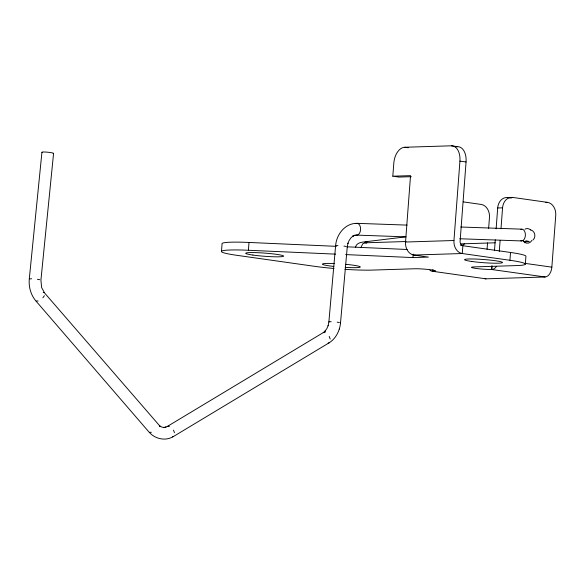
<?xml version="1.0" encoding="UTF-8"?>
<svg xmlns="http://www.w3.org/2000/svg" width="585" height="585" viewBox="0 0 585 585"><rect width="100%" height="100%" fill="white"/><g stroke="black" fill="none" stroke-linecap="round" stroke-linejoin="round"><path stroke-width="0.88" d="M221.474 251.652L222.059 243.843A40.87 3.422 4.3 0 1 248.991 242.453L336.265 246.336M334.013 268.493A40.87 3.422 4.3 0 1 314.964 266.372L236.83 255.316A40.87 3.422 4.3 0 1 221.964 250.958A40.87 3.422 4.3 0 1 248.406 250.263L248.991 242.453M392.82 176.202L393.8 163.186A15.715 9.667 -81.9 0 1 404.718 147.259L451.349 145.804L457.485 146.674A15.715 9.667 -81.9 0 1 466.062 161.987L460.095 241.378A3.927 3.079 88.2 0 0 462.867 245.722L462.282 253.524L413.858 255.045A11.788 9.243 88.2 0 1 405.537 242.029L410.531 175.646L392.82 176.202L398.955 177.072L411.35 176.685M345.676 254.592L412.952 257.583L413.207 254.109M432.922 269.575L432.79 271.308L485.974 278.833L545.118 276.983A9.689 5.96 -81.9 0 0 551.852 267.162L555.75 215.36A11.788 9.243 88.2 0 0 547.428 202.344L512.65 197.423L507.78 197.576A11.788 9.243 88.2 0 0 497.689 207.989L496.124 228.896M545.118 276.983L491.422 269.473A11.524 0.965 4.3 0 1 475.517 268.354A11.524 0.965 4.3 0 1 474.018 266.906L516.504 265.583A40.87 3.422 4.3 0 0 509.937 260.274L462.282 253.524A11.788 9.243 88.2 0 1 453.953 240.508L459.927 161.116A15.715 9.667 -81.9 0 0 451.349 145.804M487.064 249.247L487.546 242.885M488.636 228.34L489.462 217.437A11.788 9.243 88.2 0 0 481.133 204.421L463.305 201.898M491.451 269.473L491.678 265.999M492.197 265.985L491.934 269.458A9.689 5.96 -81.9 0 0 496.402 266.504M494.479 250.702L495.298 239.799M499.283 251.462L500.109 240.552M500.994 228.742L502.566 207.836A11.788 9.243 88.2 0 1 512.65 197.423M509.937 260.274L510.529 252.464L462.867 245.722M525.345 264.098L525.93 256.288A40.87 3.422 4.3 0 0 510.529 252.464M328.865 322.013L335.6 245.919C336.28 234.695 345.004 223.134 356.996 223.338L407.072 225.108M340.507 323.052L347.263 246.819M41.923 152.312L29.272 279.111C28.636 286.767 30.705 294.65 35.619 300.639L148.897 431.927C154.718 438.911 165.379 441.419 173.321 436.585L329.041 342.876C335.914 338.583 339.761 330.817 340.536 322.905M53.579 153.328L40.928 280.127L41.601 287.498L44.614 293.019L160.1 426.319L159.434 425.836L161.84 427.087L164.4 427.591L163.456 427.416L165.986 427.145L165.08 427.372L167.515 426.341L323.234 332.624L325.531 330.759L324.946 331.242L326.876 328.587L328.222 325.399L328.148 325.765L328.894 321.867M533.089 239.945C536.306 236.954 534.99 230.951 530.646 229.868M347.234 246.958L347.958 243.148L347.885 243.514L349.172 240.384L351.022 237.759L353.325 235.792L352.66 236.347L355.168 235.214L354.254 235.433L356.879 235.119L406.048 236.859M339.358 329.055L339.432 328.682M360.857 247.674L362.707 243.865L364.938 242.812L406.041 241.525M355.424 247.418C356.389 242.241 362.532 242.153 366.627 241.612L404.659 236.983M44.394 295.71L42.851 297.838M323.234 332.624L325.128 332.565M328.163 343.088L329.041 342.876M167.515 426.341L169.409 426.275M172.443 436.798L173.321 436.585M365.581 241.854L367.702 241.766M38.091 300.983L36.197 301.048M151.361 432.271L149.475 432.33M527.546 241.751L528.942 241.605M29.725 278.848L31.619 278.789M336.046 245.671L337.94 245.612M329.318 321.765L331.205 321.706M455.693 146.725L457.485 146.674M545.798 202.395L547.428 202.344M497.689 207.989L502.566 207.836M405.537 242.029L453.953 240.508M460.834 243.872L495.129 242.804M412.952 257.583L428.381 257.1L413.858 255.045M460.797 227.009L521.805 229.166M459.773 238.753L521.696 240.947M347.176 246.819L407.175 249.488M248.406 250.263L335.68 254.146M364.938 242.812L366.663 243.082M525.264 241.1L529.023 241.444L526.346 241.071M404.718 147.259L408.228 147.756M459.927 161.116L466.062 161.987M507.78 197.576L511.341 198.081M524.811 263.338L551.852 267.162M43.202 292.5L44.043 292.617M343.921 246.08L346.152 246.453M337.187 322.174L339.417 322.54M37.447 279.294L39.721 279.703M329.223 336.397L330.196 339.022M173.504 430.114L174.476 432.732M42.288 152.502A5.894 0.607 5.7 0 1 47.86 152.224A5.894 0.607 5.7 0 1 53.125 153.592M356.046 223.565A5.894 3.649 -88 0 1 360.594 229.115A5.894 3.649 -88 0 1 355.936 234.951M520.862 229.393A5.894 3.649 -88 0 1 525.403 234.943A5.894 3.649 -88 0 1 520.745 240.771M526.112 241.715A5.894 4.622 88.2 0 1 523.721 241.627M345.772 264.325A18.991 1.587 4.3 0 1 360.309 266.987A18.991 1.587 4.3 0 1 345.157 267.389M333.83 266.446A18.991 1.587 4.3 0 1 322.43 264.106A18.991 1.587 4.3 0 1 334.415 263.542M344.953 269.334A40.87 3.422 4.3 0 0 372.221 270.094L414.714 268.764A11.524 0.965 4.3 0 1 428.161 269.48A11.524 0.965 4.3 0 1 435.116 271.009L435.657 271.155L432.79 271.308A9.689 5.96 -81.9 0 1 429.887 270.109M485.974 278.833A9.689 5.96 -81.9 0 1 484.446 278.555M464.702 243.711A7.334 5.755 88.2 0 1 460.49 245.269M532.014 240.252A7.334 5.755 88.2 0 1 522.895 240.486M524.942 229.188A7.334 5.755 88.2 0 1 530.668 230M526.12 241.788A7.334 5.755 88.2 0 1 524.847 242.775M471.759 261.466A18.991 1.587 4.3 0 0 502.274 262.731A18.991 1.587 4.3 0 0 476.585 259.096A18.991 1.587 4.3 0 0 471.759 261.466M252.881 255.06A18.991 1.587 4.3 0 0 283.396 256.325A18.991 1.587 4.3 0 0 257.707 252.691A18.991 1.587 4.3 0 0 252.881 255.06"/></g></svg>
